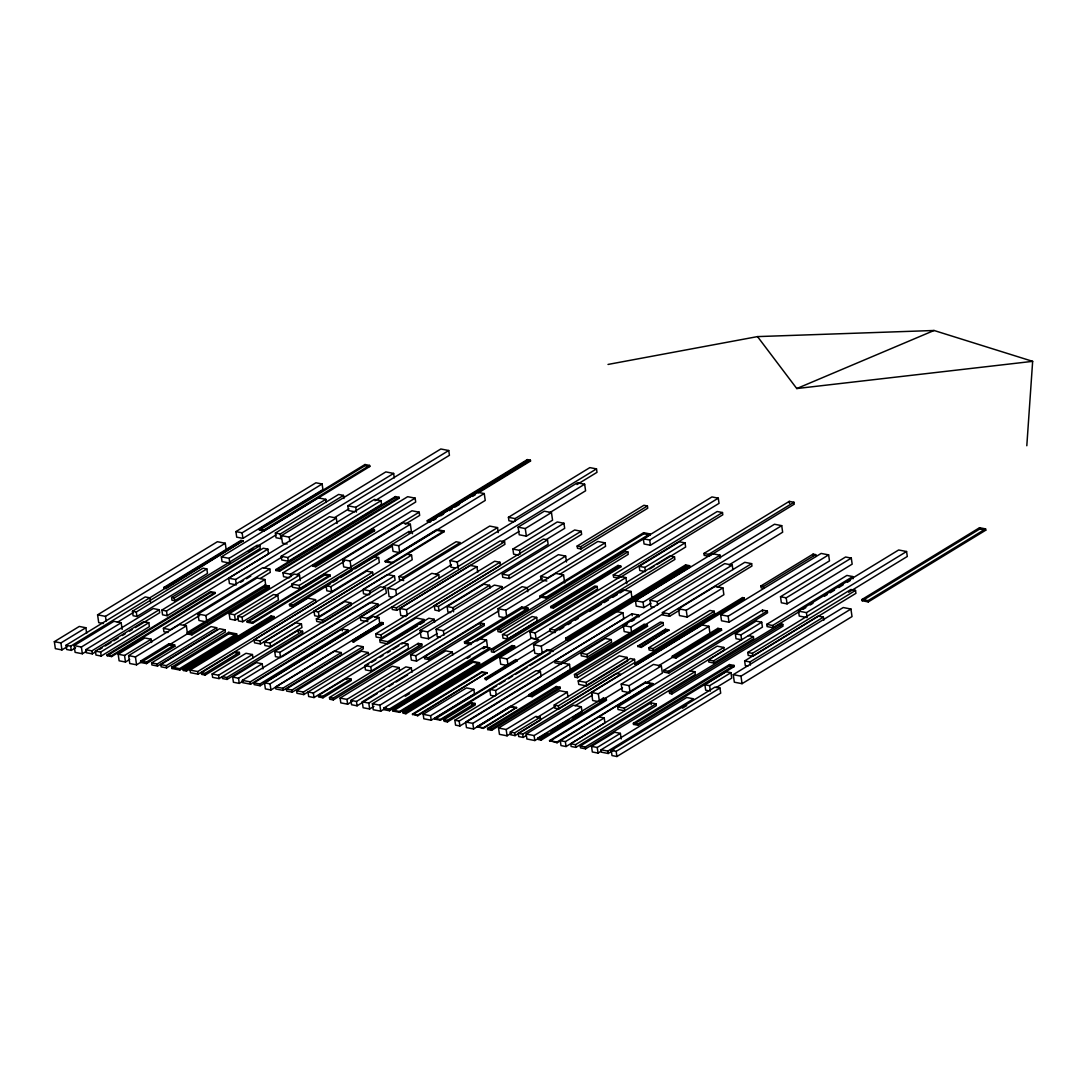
<?xml version="1.0" encoding="UTF-8"?>
<svg xmlns="http://www.w3.org/2000/svg" width="1087" height="1087" viewBox="0 0 1087 1087"><rect width="100%" height="100%" fill="white"/><g stroke="black" fill="none" stroke-linecap="round" stroke-linejoin="round"><path stroke-width="1.5" d="M1026.807 445.752L1032.65 361.346L934.059 330.489L757.517 336.603L608.013 364.444M103.428 623.544L98.713 622.62L97.585 614.834L217.386 541.72L225.267 543.242L226.381 551.027M67.476 646.548L61.932 649.917L55.355 648.654L54.35 641.67L79.269 626.452L85.846 627.729L86.661 633.313M235.92 531.611L315.909 482.791L322.119 483.987L322.921 489.558L242.931 538.378L236.708 537.168L235.92 531.611L242.129 532.82L322.119 483.987M54.35 641.67L60.926 642.933L85.846 627.729M97.585 614.834L105.466 616.356L225.267 543.242M75.628 647.757L71.307 650.393L66.647 649.496L66.035 645.27L145.223 596.94L149.884 597.836L150.495 602.062M163.852 587.483L240.947 540.416L242.985 540.823L165.998 588.583L163.852 587.483L165.998 588.583M259.29 529.029L364.96 464.516L369.621 465.426L369.784 466.513L264.1 531.013L259.44 530.103L259.29 529.029L263.951 529.926L369.621 465.426M163.947 588.189L241.042 541.136L243.094 541.53M259.44 530.103L365.11 465.603L369.784 466.513M66.035 645.27L70.696 646.167L242.985 540.823M86.62 651.154L82.354 653.763L75.112 652.349L74.133 645.61L113.918 621.329L121.173 622.729L122.138 629.468M325.815 499.327L229.126 558.338L229.805 563.093L222.033 561.599L221.354 556.843L318.029 497.819L325.815 499.327L326.263 502.493M132.451 611.247L202.997 568.188L206.843 568.922L207.495 573.42L136.948 616.478L133.103 615.731L132.451 611.247L136.296 611.995L206.843 568.922M117.382 622.28L133.212 612.606M74.133 645.61L81.376 647.023L121.173 622.729M343.492 495.4L280.283 533.989L280.962 538.704L276.057 537.752L275.391 533.038L338.6 494.449L343.492 495.4L343.94 498.539M96.607 651.249L92.3 653.871L86.226 652.703L85.791 649.686L153.172 608.557L159.245 609.739L159.68 612.742L135.318 627.62M171.569 597.497L257.157 545.253L259.847 545.769L260.228 548.473L174.64 600.717L171.95 600.201L171.569 597.497L174.246 598.013L259.847 545.769M248.57 551.652L252.904 549.003M257.225 546.367L275.989 534.913M85.791 649.686L91.879 650.868L159.245 609.739M287.172 544.03L282.484 543.12L281.411 535.646L385.831 471.907L393.643 473.416L394.296 477.9M161.895 610.092L263.244 548.228L267.85 549.125L268.53 553.854L167.181 615.718L162.574 614.821L161.895 610.092L166.501 610.989L267.85 549.125M95.411 651.086L143.579 621.682L148.797 622.702L149.367 626.655L101.2 656.059L95.982 655.053L95.411 651.086L100.629 652.091L148.797 622.702M99.474 649.496L102.341 647.743M105.208 646.004L110.942 642.499M113.809 640.746L118.116 638.123M122.41 635.501L125.277 633.748M129.584 631.126L132.451 629.373M281.411 535.646L289.224 537.155L393.643 473.416M336.318 518.023L235.58 579.507L236.355 584.888L229.439 583.556L228.664 578.162L329.402 516.678L336.318 518.023L337.092 523.404M354.824 511.773L348.506 510.55L347.813 505.768L440.819 448.985L448.741 450.521L449.42 455.304L375.015 500.727M107.069 654.85L210.62 591.641L215.063 592.497L215.185 593.366L111.635 656.575L107.192 655.719L107.069 654.85L111.499 655.706L215.063 592.497M107.192 655.719L210.742 592.51L215.185 593.366M334.647 517.561L348.954 508.838M347.813 505.768L355.721 507.303L448.741 450.521M129.679 659.456L125.467 662.024L119.122 660.787L118.17 654.238L144.816 637.974L151.161 639.21L151.636 642.485M281.22 556.286L374.417 499.395L381.007 500.672L381.537 504.341L288.327 561.232L281.75 559.954L281.22 556.286L287.797 557.563L381.007 500.672M168.05 632.525L163.892 631.724L163.417 628.354L262.877 567.645L269.793 568.99L270.283 572.36L260.201 578.515M240.675 582.252L243.556 580.499M246.436 578.746L250.744 576.11M263.706 568.202L282.416 556.789M118.17 654.238L124.529 655.461L151.161 639.21M269.793 568.99L170.346 629.699L163.417 628.354M142.234 661.372L136.568 664.823L129.761 663.505L128.619 655.61L179.545 624.522L186.366 625.84L187.494 634.006L191.923 634.862L269.44 587.551L269.236 586.07L264.807 585.214L187.29 632.539L191.706 633.395L269.236 586.07M205.266 621.71L198.962 620.487L198.024 614.019L257.008 578.012L264.902 579.534L265.826 586.015M183.798 625.147L199.655 615.473M275.785 569.588L395.396 496.582L399.106 497.289L399.228 498.186L279.617 571.205L275.908 570.485L275.785 569.588L279.495 570.308L399.106 497.289M275.908 570.485L395.532 497.466L399.228 498.186M128.619 655.61L135.44 656.928L186.366 625.84M198.024 614.019L205.905 615.541L264.902 579.534M289.522 577.836L283.571 576.681L283 572.795L407.679 496.691L415.139 498.131L415.696 502.017L296.751 574.629M140.59 661.073L168.92 643.776L174.64 644.89L174.844 646.303L146.5 663.6L140.794 662.486L140.59 661.073L146.297 662.187L174.64 644.89M170.523 644.102L187.507 633.735M140.794 662.486L169.124 645.189L174.844 646.303M187.494 634.006L265.024 586.695L269.44 587.551M283 572.795L290.46 574.235L415.139 498.131M238.189 618.408L235.308 620.174L229.955 619.142L229.167 613.72L294.142 574.072L299.496 575.105L300.284 580.512M151.609 662.893L211.041 626.615L216.666 627.702L216.965 629.767L157.52 666.046L151.908 664.959L151.609 662.893L157.235 663.98L216.666 627.702M374.363 529.546L315.57 565.43L312.811 564.9L313.002 566.218L371.795 530.334L374.553 530.864L374.363 529.546L371.605 529.016L371.795 530.334M229.167 613.72L234.52 614.766L299.496 575.105M313.002 566.218L315.76 566.748L374.553 530.864M237.768 616.356L273.503 594.535L277.783 595.363L278.435 599.956L242.714 621.764L238.433 620.935L237.768 616.356L242.048 617.185L277.783 595.363M344.484 561.286L299.672 588.638L292.43 587.238L291.968 584.018L411.946 510.781L419.188 512.181L419.664 515.401L405.206 524.219M160.822 664.592L219.56 628.734L225.009 629.794L225.335 632.036L166.596 667.894L161.148 666.834L160.822 664.592L166.27 665.638L225.009 629.794M275.731 595.499L293.055 584.915M291.968 584.018L299.21 585.417L419.188 512.181M349.661 568.053L343.682 566.898L342.636 559.588L402.883 522.82L410.356 524.26L411.402 531.57M171.746 667.119L228.759 632.321L236.613 633.843L236.817 635.229L179.803 670.027L171.95 668.505L171.746 667.119L179.6 668.641L236.613 633.843M247.157 621.329L324.728 573.977L330.013 575.009L330.149 575.961L252.592 623.299L247.292 622.28L247.157 621.329L252.456 622.348L330.013 575.009M171.95 668.505L228.963 633.707L236.817 635.229M247.292 622.28L324.864 574.928L330.149 575.961M342.636 559.588L350.109 561.041L410.356 524.26M330.421 583.773L293.001 606.614L289.658 605.962L289.441 604.426L408.889 531.502L412.231 532.154L412.462 533.703M183.255 669.606L271.111 615.976L274.182 616.56L274.304 617.443L186.448 671.073L183.377 670.475L183.255 669.606L186.325 670.19L274.182 616.56M530.388 460.181L430.37 521.23L430.493 522.086L427.436 521.488L427.313 520.646L527.331 459.597L530.388 460.181L530.51 461.037L478.334 492.887M183.377 670.475L271.247 616.845L274.304 617.443M427.436 521.488L527.453 460.44L530.51 461.037M289.441 604.426L292.783 605.065L477.587 492.262L484.245 493.552L485.237 500.441L399.703 552.658L393.046 551.367L392.054 544.465L398.712 545.756L484.245 493.552M326.1 585.73L373.819 556.612L378.616 557.536L379.336 562.577L331.617 591.708L326.82 590.784L326.1 585.73L330.883 586.667L378.616 557.536M433.4 520.32L436.295 518.553M440.643 515.89L443.537 514.124M449.339 510.591L452.233 508.811M455.14 507.045L459.488 504.395M472.532 496.433L475.427 494.653M333.301 582.021L337.622 579.385M340.503 577.618L352.011 570.593M354.892 568.841L392.312 546M190.089 670.081L307.906 598.163L315.529 599.644L315.909 602.252L198.092 674.171L190.47 672.69L190.089 670.081L197.712 671.549L315.529 599.644M371.577 576.137L260.459 643.966L254.548 642.825L254.113 639.822L366.686 571.11L372.596 572.251L373.018 575.268M201.394 672.731L235.838 651.711L239.385 652.39L239.616 654.048L205.171 675.068L201.638 674.388L201.394 672.731L204.94 673.424L239.385 652.39M443.999 530.972L392.461 562.427L392.57 563.175L385.328 561.775L385.219 561.028L436.743 529.573L443.999 530.972L444.107 531.72L314.034 611.111L314.7 615.731L319.075 616.574L412.218 559.723L411.552 555.104L407.177 554.248M385.328 561.775L436.852 530.32L444.107 531.72M254.113 639.822L260.024 640.963L372.596 572.251M264.372 641.996L295.732 622.851L301.439 623.952L301.955 627.512L270.581 646.656L264.888 645.556L264.372 641.996L270.079 643.096L301.439 623.952M302.566 631.275L226.789 677.527L222.278 676.657L222.55 678.56L227.061 679.429L302.838 633.178L302.566 631.275L298.055 630.406L219.044 678.601L212.631 677.364L212.142 673.967L246.015 653.287L252.442 654.537L252.931 657.92M314.034 611.111L318.409 611.954L411.552 555.104M212.142 673.967L218.555 675.217L252.442 654.537M369.145 594.847L363.534 593.76L362.922 589.548L387.461 574.575L394.472 575.933L395.084 580.145L383.534 587.184M316.371 618.87L344.674 601.6L350.761 602.769L351.128 605.323L322.825 622.593L316.738 621.424L316.371 618.87L322.459 620.052L350.761 602.769M362.922 589.548L369.933 590.907L394.472 575.933M243.447 680.842L239.262 683.397L233.42 682.256L232.672 677.079L256.342 662.622L262.198 663.749L262.945 668.94M385.613 587.809L279.821 652.377L280.582 657.608L275.459 656.616L274.712 651.385L380.491 586.817L385.613 587.809L386.361 593.04L282.036 656.725M398.997 576.586L456.078 541.747L460.222 542.549L403.141 577.387L398.997 576.586L399.472 579.86L402.231 580.39M232.672 677.079L238.515 678.206L262.198 663.749M392.23 597.157L389.092 596.546L387.896 588.23L489.707 526.081L497.547 527.603L498.267 532.589M513.906 521.719L508.92 520.755L508.431 517.317L589.847 467.614L596.491 468.891L596.994 472.342L576.993 484.544M242.347 680.34L369.96 602.443L377.868 603.978L378.208 606.301L250.594 684.185L242.673 682.663L242.347 680.34L250.255 681.875L377.868 603.978M387.896 588.23L395.736 589.752L497.547 527.603M508.431 517.317L515.075 518.594L596.491 468.891M455.29 567.985L450.901 567.142L449.964 560.566L577.346 482.805L584.643 484.218L585.594 490.794L549.397 512.887M366.36 621.465L360.843 620.392L360.354 616.981L431.811 573.352L438.713 574.697L439.202 578.107M253.91 682.84L342.106 629.006L348.071 630.161L348.329 631.955L260.146 685.775L254.168 684.62L253.91 682.84L259.888 683.995L348.071 630.161M435.656 574.439L451.431 564.805M449.964 560.566L457.26 561.979L584.643 484.218M360.354 616.981L367.243 618.313L438.713 574.697M518.119 527.168L544.302 511.189L551.462 512.575L552.563 520.184L526.38 536.176L519.206 534.777L518.119 527.168L525.279 528.554L551.462 512.575M264.508 682.799L373.317 616.383L378.901 617.457L379.771 623.558L270.962 689.973L265.377 688.9L264.508 682.799L270.079 683.872L378.901 617.457M374.879 617.362L500.115 540.932L504.585 541.788L504.939 544.315L396.782 610.337L392.312 609.481L391.945 606.954L396.415 607.823L504.585 541.788M501.637 542.046L519.002 531.448M406.13 616.506L400.736 615.459L399.717 608.421L470.195 565.403L476.935 566.707L477.75 572.333M275.568 686.889L334.076 651.167L341.25 652.567L341.549 654.659L283.055 690.367L275.881 688.981L275.568 686.889L282.742 688.275L341.25 652.567M352.501 640.338L381.754 622.471L382.909 622.702L383.113 624.047L353.846 641.914L352.691 641.683L352.501 640.338L353.655 640.556L382.909 622.702M352.691 641.683L381.958 623.829L383.113 624.047M399.717 608.421L406.456 609.725L476.935 566.707M518.621 555.131L513.621 554.166L512.887 549.071L557.291 521.964L563.949 523.255L564.683 528.35L546.068 539.709M375.694 633.857L494.667 561.232L499.966 562.264L500.414 565.444L381.455 638.069L376.156 637.036L375.694 633.857L380.993 634.876L499.966 562.264M286.357 688.968L357.406 645.61L363.004 646.697L363.303 648.79L292.267 692.161L286.655 691.074L286.357 688.968L291.955 690.055L363.004 646.697M512.887 549.071L519.545 550.362L563.949 523.255M434.297 605.663L543.391 539.057L547.481 539.859L548.133 544.302L439.026 610.894L434.936 610.106L434.297 605.663L438.387 606.451L547.481 539.859M434.623 622.294L434.189 619.277L428.822 618.231L303.762 694.593L296.968 693.275L296.602 690.748L361.387 651.195L368.18 652.513L368.547 655.04M424.025 619.508L387.719 641.67L388.045 643.898L380.097 642.363L379.784 640.134L416.09 617.973L424.025 619.508L424.351 621.737L420.166 624.305M296.602 690.748L303.395 692.066L368.18 652.513M450.847 612.606L447.912 612.035L447.124 606.546L483.769 584.181L489.626 585.309L490.02 588.067M389.445 643.056L417.367 626.003M502.303 574.153L574.656 529.994L581.178 531.258L581.627 534.383L509.287 578.542L502.751 577.279L502.303 574.153L508.825 575.417L581.178 531.258M368.683 664.198L314.021 697.555L308.667 696.522L308.015 691.984L313.369 693.017L434.189 619.277M447.124 606.546L452.98 607.674L489.626 585.309M437.178 633.558L428.618 638.789L421.104 637.335L420.112 630.419L494.354 585.105L501.854 586.559L502.262 589.317M364.824 665.584L401.932 642.933L407.856 644.075L408.481 648.395L371.374 671.032L365.449 669.891L364.824 665.584L370.762 666.725L407.856 644.075M371.55 662.445L375.871 659.809M380.178 657.173L383.059 655.42M387.38 652.784L390.247 651.031M393.127 649.265L398.875 645.76M401.755 644.007L421.892 631.71M318.369 695.463L346.658 678.193L351.047 679.049L351.264 680.544L322.975 697.813L318.586 696.957L318.369 695.463L322.757 696.319L351.047 679.049M420.112 630.419L427.612 631.873L501.854 586.559M440.099 637.281L437.205 636.724L436.132 629.305L558.405 554.669L565.648 556.082L566.504 562.006M577.143 546.041L643.925 505.278L647.417 505.958L647.743 508.213L580.974 548.976L577.482 548.296L577.143 546.041L580.635 546.707L647.417 505.958M329.483 697.514L418.182 643.368L421.77 644.075L422.014 645.773L333.315 699.919L329.728 699.226L329.483 697.514L333.07 698.207L421.77 644.075M436.132 629.305L443.374 630.718L565.648 556.082M499.069 610.731L416.552 661.1L411.362 660.108L410.587 654.741L522.073 586.695L527.249 587.7L527.834 591.722M351.998 701.536L347.65 704.199L340.802 702.868L340.109 698.071L392.271 666.236L399.119 667.567L399.581 670.761M546.843 581.015L541.081 579.901L540.579 576.436L597.864 541.462L605.079 542.861L605.581 546.326L559.751 574.303M410.587 654.741L415.777 655.746L542.264 578.42M340.109 698.071L346.957 699.403L399.119 667.567M605.079 542.861L547.794 577.822L540.579 576.436M505.373 617.837L499.137 616.628L497.995 608.693L555.77 573.433L563.569 574.941L564.71 582.877M377.311 693.479L357.093 705.816L351.59 704.743L350.965 700.381L405.845 666.888L411.334 667.962L411.973 672.323M424.392 656.928L480.074 622.946L484.068 623.721L484.326 625.568L428.645 659.564L424.664 658.79L424.392 656.928L428.387 657.703L484.068 623.721M350.965 700.381L356.468 701.455L411.334 667.962M497.995 608.693L505.795 610.201L563.569 574.941M373.969 706.36L369.648 708.996L363.112 707.732L362.27 701.822L445.779 650.841L452.314 652.105L452.735 655.067M380.205 691.712L384.526 689.063M388.861 686.427L393.195 683.777M396.089 682.011L407.639 674.959M528.105 608.19L470.888 643.11L471.092 644.537L464.679 643.3L464.475 641.873L521.692 606.954L528.105 608.19L528.309 609.617L476.813 641.045M540.09 595.921L643.653 532.698L649.849 533.894L649.999 534.967L546.435 598.19L540.239 596.98L540.09 595.921L546.272 597.116L649.849 533.894M540.239 596.98L643.803 533.771L649.999 534.967M464.679 643.3L521.896 608.367L528.309 609.617M522.82 608.435L543.052 596.097M362.27 701.822L368.792 703.085L452.314 652.105M386.51 707.664L380.735 711.183L373.262 709.743L372.393 703.737L479.041 638.653L486.528 640.094L487.384 646.086L483.063 648.735M643.327 538.799L711.931 496.936L718.29 498.159L719.037 503.363L650.434 545.239L644.075 544.003L643.327 538.799L649.686 540.035L718.29 498.159M497.669 629.21L625.147 551.394L627.851 551.911L628.204 554.37L500.727 632.186L498.023 631.656L497.669 629.21L500.373 629.726L627.851 551.911M372.393 703.737L379.879 705.191L486.528 640.094M502.479 634.604L532.1 616.519L536.679 617.402L537.195 620.935L507.575 639.02L502.996 638.123L502.479 634.604L507.058 635.487L536.679 617.402M383.806 708.085L484.258 646.765L489.693 647.825L489.924 649.442L389.486 710.749L384.037 709.702L383.806 708.085L389.255 709.132L489.693 647.825M550.661 606.573L618.027 565.457L620.677 565.96L620.813 566.952L553.446 608.081L550.796 607.565L550.661 606.573L553.297 607.089L620.677 565.96M405.247 696.237L409.568 693.588M467.206 658.409L470.087 656.643M550.796 607.565L618.177 566.436L620.813 566.952M491.12 649.347L594.874 586.015L597.157 586.45L597.524 589.018L493.77 652.349L491.487 651.901L491.12 649.347L493.403 649.781L597.157 586.45M722.475 512.534L618.544 575.974L618.87 578.23L613.598 577.197L613.272 574.955L717.203 511.515L722.475 512.534L722.801 514.79L620.31 577.346M392.91 710.205L472.872 661.399L479.489 662.676L479.612 663.546L399.649 712.352L393.046 711.075L392.91 710.205L399.527 711.482L479.489 662.676M393.046 711.075L472.994 662.268L479.612 663.546M550.484 630.229L536.095 639.007L530.891 638.001L530.008 631.9L620.663 576.572L625.881 577.577L626.751 583.678M685.041 542.875L644.836 567.428L645.433 571.585L639.767 570.485L639.17 566.327L679.375 541.788L685.041 542.875L685.639 547.033L656.915 564.574M403.114 712.012L511.991 645.556L514.613 646.072L514.79 647.281L405.913 713.738L403.291 713.221L403.114 712.012L405.736 712.528L514.613 646.072M403.291 713.221L512.167 646.765L514.79 647.281M530.008 631.9L535.225 632.919L625.881 577.577M499.721 657.526L531.326 638.246L538.731 639.672L507.126 658.967L499.721 657.526L500.686 664.211L508.091 665.652L507.126 658.967M674.511 556.884L554.696 630.012L555.063 632.566L550.362 631.642L549.995 629.101L669.796 555.96L674.511 556.884L674.878 559.425L620.025 592.904M649.741 568.949L654.048 566.327M412.435 714.077L481.786 671.739L486.976 672.744L417.721 715.762L412.435 714.077L417.625 715.083L486.976 672.744M412.53 714.757L481.881 672.432L487.085 673.437M540.959 654.456L534.777 653.26L533.554 644.74L623.313 589.956L631.031 591.45L632.05 598.543M559.397 629.917L563.732 627.267M568.066 624.631L570.947 622.865M575.281 620.229L578.162 618.462M589.711 611.41L601.26 604.358M604.155 602.606L608.475 599.956M612.81 597.32L617.144 594.671M423.183 714.322L466.432 687.922L473.85 689.362L474.489 693.819L431.226 720.219L423.821 718.779L423.183 714.322L430.588 715.762L473.85 689.362M485.033 678.342L515.714 659.619L516.773 659.823L516.95 661.018L486.269 679.742L485.033 678.342L486.106 678.546L516.773 659.823M485.21 679.538L533.948 649.863M533.554 644.74L541.272 646.235L631.031 591.45M703.928 553.46L789.257 501.365L793.958 502.276L794.244 504.191L708.914 556.286L704.199 555.375L703.928 553.46L708.629 554.37L793.958 502.276M689.634 565.688L569.683 638.898L569.887 640.338L565.851 639.55L565.648 638.123L685.584 564.914L689.634 565.688L689.837 567.129L440.33 719.458L434.773 718.371L434.882 719.118L440.439 720.192L496.718 685.843M434.773 718.371L547.332 649.673L552.875 650.76L552.984 651.493L547.427 650.42L434.882 719.118M565.851 639.55L685.788 566.341L689.837 567.129M549.737 650.339L567.115 639.727M650.964 603.231L643.83 607.592L636.235 606.111L635.46 600.717L712.474 553.718L720.07 555.185L720.45 557.889M499.599 684.09L505.373 680.557M508.254 678.804L512.588 676.155M515.469 674.402L527.018 667.35M529.899 665.584L550.104 653.26M443.89 719.757L471.69 702.786L475.033 703.425L475.25 704.974L447.464 721.945L444.107 721.292L443.89 719.757L447.233 720.396L475.033 703.425M494.993 696.183L490.59 695.327L489.734 689.362L495.604 690.503L622.919 612.783L623.775 618.748L538.418 670.856M635.46 600.717L643.056 602.198L720.07 555.185M653.817 607.361L650.923 606.804L649.972 600.241L774.487 524.247L781.716 525.646L782.654 532.209L729.092 564.9M454.855 720.233L536.081 670.652L540.402 671.494L541.109 676.413L459.883 725.994L455.562 725.151L454.855 720.233L459.176 721.075L540.402 671.494M561.612 664.143L554.941 662.853L554.669 660.95L631.941 613.775L638.612 615.065L638.884 616.981M649.972 600.241L657.2 601.641L781.716 525.646M638.612 615.065L561.34 662.241L554.669 660.95M732.23 565.077L630.827 626.968L631.696 633.014L624.183 631.561L623.313 625.514L724.703 563.623L732.23 565.077L732.883 569.615M465.644 721.985L562.359 662.961L569.52 664.347L570.335 669.959L473.619 728.983L466.459 727.597L465.644 721.985L472.818 723.371L569.52 664.347M563.039 663.274L627.43 623.965M631.724 621.343L634.591 619.604M580.947 653.26L605.187 638.449L611.22 639.618L611.587 642.213L587.347 657.01L581.314 655.841L580.947 653.26L586.966 654.428L611.22 639.618M679.701 610.12L669.592 616.288L662.757 614.97L662.418 612.592L744.785 562.319L751.62 563.637L751.959 566.014L717.271 587.184M528.771 694.742L644.115 624.332L647.308 624.943L647.512 626.275L532.154 696.672L528.961 696.06L528.771 694.742L531.964 695.354L647.308 624.943M477.139 726.619L510.455 706.278L516.556 707.46L483.321 728.453L477.139 726.619L483.226 727.801L516.556 707.46M477.22 727.271L510.55 706.93L516.651 708.113M633.15 632.131L637.498 629.468M641.846 626.819L663.573 613.557M528.961 696.06L644.306 625.65L647.512 626.275M662.418 612.592L669.252 613.924L751.62 563.637M678.492 608.774L715.137 586.409L722.896 587.904L723.874 594.711L687.229 617.076L679.47 615.568L678.492 608.774L686.25 610.269L722.896 587.904M574.466 674.524L660.42 622.063L663.029 622.566L663.41 625.215L577.442 677.677L574.846 677.174L574.466 674.524L577.061 675.041L663.029 622.566M487.547 728.399L556.204 686.495L560.118 687.242L560.281 688.397L491.623 730.315L487.71 729.554L487.547 728.399L491.46 729.16L560.118 687.242M487.71 729.554L556.367 687.636L560.281 688.397M511.352 733.209L507.085 735.817L499.449 734.336L498.539 728.018L559.656 690.721L567.292 692.188L567.971 696.93M578.23 680.897L619.21 655.882L627.063 657.404L627.579 660.923L586.586 685.938L578.732 684.416L578.23 680.897L586.083 682.419L627.063 657.404M637.784 646.086L665.421 629.224L668.804 629.876L641.262 647.431L637.784 646.086L641.167 646.738L668.804 629.876M637.879 646.779L665.516 629.903L668.899 630.569M498.539 728.018L506.175 729.499L567.292 692.188M510.265 732.027L535.864 716.401L540.266 717.257L540.66 720.002L515.061 735.627L510.673 734.771L510.265 732.027L514.667 732.869L540.266 717.257M554.207 705.028L630.365 658.545L634.523 659.361L634.957 662.418L558.813 708.901L554.655 708.099L554.207 705.028L558.365 705.83L634.523 659.361M648.79 647.757L709.947 610.432L714.227 611.261L714.539 613.476L653.382 650.814L649.116 649.985L648.79 647.757L653.07 648.586L714.227 611.261M536.937 717.597L555.403 706.319M518.241 733.331L616.383 673.424L620.84 674.293L522.711 734.187L518.241 733.331L518.716 736.565L523.173 737.434L526.067 735.668M815.698 554.615L763.454 586.504L763.726 588.352L761.117 587.85L760.859 586.002L813.09 554.112L815.698 554.615L815.957 556.462M634.903 663.287L742.543 597.578L744.024 597.864L744.174 598.978L636.534 664.673L635.066 664.388L634.903 663.287L636.384 663.573L636.534 664.673M635.066 664.388L744.024 597.864M598.122 701.563L592.687 700.517L591.518 692.487L702.148 624.971L708.941 626.289L710.096 634.319M720.654 614.78L821.147 553.432L828.62 554.886L829.49 560.878L728.997 622.212L721.523 620.772L720.654 614.78L728.127 616.22L828.62 554.886M547.699 732.679L534.831 740.532L526.91 738.997L526.203 734.024L573.379 705.232L581.3 706.767L582.007 711.727L572.007 717.841M575.132 705.721L592.442 695.15M591.518 692.487L598.326 693.805L708.941 626.289M526.203 734.024L534.111 735.559L581.3 706.767M630.134 692.759L622.267 691.237L621.234 684.117L653.477 664.442L661.344 665.964L662.377 673.084L645.556 683.356M537.983 737.991L603.271 698.126L606.288 698.71L606.505 700.232L541.204 740.084L538.201 739.5L537.983 737.991L540.986 738.562L606.288 698.71M672.269 656.181L717.882 628.34L721.388 629.02L721.564 630.229L675.937 658.07L672.445 657.39L672.269 656.181L675.774 656.861L721.388 629.02M550.552 730.926L569.14 719.58M600.921 700.952L622.471 687.799M658.382 665.883L718.059 629.55L721.564 630.229M621.234 684.117L629.115 685.639L661.344 665.964M780.493 596.736L845.577 557.006L851.298 558.107L852.167 564.139L787.07 603.869L781.363 602.769L780.493 596.736L786.2 597.836L851.298 558.107M663.641 670.38L762.435 610.092L767.313 611.03L767.558 612.783L668.777 673.084L663.899 672.133L663.641 670.38L668.519 671.331L767.313 611.03M549.519 740.627L645.352 682.133L652.798 683.574L557.074 742.761L549.519 740.627L556.965 742.068L652.798 683.574M549.614 741.32L645.447 682.826L652.893 684.266M761.715 622.212L740.926 634.89L741.633 639.808L736.035 638.721L735.328 633.803L756.117 621.125L761.715 622.212L762.422 627.117L708.561 659.945L708.86 662.065L713.86 663.029L753.699 638.721L753.386 636.602L748.399 635.623M723.806 647.444L624.346 708.153L624.726 710.803L618.041 709.512L617.661 706.863L717.121 646.154L723.806 647.444L724.187 650.094L570.729 743.739L571.123 746.47L575.865 747.394L695.286 674.497L694.892 671.766L690.15 670.856M565.362 741.647L604.209 717.936L604.915 722.828L566.069 746.538L560.987 745.56L560.281 740.668L565.362 741.647L566.069 746.538M800.127 611.125L772.939 627.729L767.082 626.588L766.756 624.359L846.909 575.431L852.765 576.572L853.091 578.8M570.729 743.739L575.485 744.663L694.892 671.766M708.561 659.945L713.548 660.91L753.386 636.602M766.756 624.359L772.612 625.501L852.765 576.572M906.572 551.517L806.445 612.633L807.165 617.593L799.244 616.057L798.524 611.098L898.65 549.981L906.572 551.517L907.292 556.476L848.648 592.266M802.994 609.372L805.861 607.633M810.155 605.011L813.008 603.258M824.462 596.274L827.329 594.521M830.183 592.782L834.49 590.159M838.784 587.537L843.077 584.915M847.371 582.292L850.224 580.54M580.268 746.022L650.95 702.868L655.991 703.846L656.263 705.68L585.567 748.834L580.526 747.856L580.268 746.022L585.309 747L655.991 703.846M669.32 691.685L780.384 623.897L782.762 624.359L783.02 626.139L671.956 693.927L669.578 693.479L669.32 691.685L671.698 692.147L782.762 624.359M600.934 751.307L598.04 753.074L592.333 751.973L591.532 746.375L614.671 732.244L620.378 733.345L621.193 738.956M747.774 652.458L850.904 589.507L855.51 590.404L855.931 593.325L752.802 656.276L748.196 655.379L747.774 652.458L752.381 653.355L855.51 590.404M633.368 723.249L729.54 664.551L733.997 665.421L734.173 666.576L638.001 725.274L633.531 724.418L633.368 723.249L637.838 724.119L733.997 665.421M633.531 724.418L729.703 665.72L734.173 666.576M591.532 746.375L597.239 747.476L620.378 733.345M708.833 690.816L705.68 690.204L704.892 684.756L726.211 671.752L730.94 672.663L731.728 678.111L716.088 687.65M747.965 666.086L745.302 665.57L744.636 660.937L818.09 616.098L823.402 617.131L823.851 620.215M601.084 749.785L686.739 697.487L693.52 698.805L607.85 751.09L601.084 749.785L601.424 752.177L608.204 753.495L613.91 750.003M704.892 684.756L709.621 685.68L730.94 672.663M744.636 660.937L749.948 661.969L823.402 617.131M733.249 674.66L843.213 607.538L850.931 609.033L852.018 616.574L742.054 683.682L734.336 682.188L733.249 674.66L740.967 676.155L850.931 609.033M611.261 750.424L715.056 687.066L719.961 688.017L720.695 693.166L616.913 756.511L612.008 755.56L611.261 750.424L616.166 751.362L719.961 688.017M682.446 708.167L686.726 705.558M862.032 599.453L979.536 527.725L985.569 528.893L985.76 530.184L868.241 601.913L862.208 600.744L862.032 599.453L868.065 600.622L985.569 528.893M862.208 600.744L979.727 529.016L985.76 530.184M757.517 336.603L796.771 388.548L934.059 330.489M796.771 388.548L1032.65 361.346M427.313 520.646L430.37 521.23M760.859 586.002L763.454 586.504M639.17 566.327L644.836 567.428M744.174 598.978L742.706 598.692L742.543 597.578M613.272 574.955L618.544 575.974M798.524 611.098L806.445 612.633M275.391 533.038L280.283 533.989M385.219 561.028L392.461 562.427M735.328 633.803L740.926 634.89M617.049 611.655L622.919 612.783M623.313 625.514L630.827 626.968M221.354 556.843L229.126 558.338M549.995 629.101L554.696 630.012M565.648 638.123L569.683 638.898M228.664 578.162L235.58 579.507M464.475 641.873L470.888 643.11M516.95 661.018L515.714 659.619M379.784 640.134L387.719 641.67M617.661 706.863L624.346 708.153M274.712 651.385L279.821 652.377M599.127 716.944L604.209 717.936M979.536 527.725L979.727 529.016M868.065 600.622L868.241 601.913M813.09 554.112L813.361 555.96M789.257 501.365L789.529 503.281M786.2 597.836L787.07 603.869M780.384 623.897L780.643 625.677M772.612 625.501L772.939 627.729M762.435 610.092L762.68 611.845M752.381 653.355L752.802 656.276M749.948 661.969L750.397 665.054M740.967 676.155L742.054 683.682M728.127 616.22L728.997 622.212M729.54 664.551L729.703 665.72M708.629 554.37L708.914 556.286M717.882 628.34L718.059 629.55M713.548 660.91L713.86 663.029M709.621 685.68L710.409 691.115M685.584 564.914L685.788 566.341M686.25 610.269L687.229 617.076M675.774 656.861L675.937 658.07M669.252 613.924L669.592 616.288M665.421 629.224L665.516 629.903M671.698 692.147L671.956 693.927M649.686 540.035L650.434 545.239M668.519 671.331L668.777 673.084M657.2 601.641L657.676 604.915M643.653 532.698L643.803 533.771M653.07 648.586L653.382 650.814M643.056 602.198L643.83 607.592M644.115 624.332L644.306 625.65M650.95 702.868L651.222 704.716M641.167 646.738L641.262 647.431M645.352 682.133L645.447 682.826M631.941 613.775L632.213 615.69M618.027 565.457L618.177 566.436M637.838 724.119L638.001 725.274M629.115 685.639L629.93 691.332M616.166 751.362L616.913 756.511M603.271 698.126L603.489 699.648M580.635 546.707L580.974 548.976M607.85 751.09L608.204 753.495M598.326 693.805L599.48 701.835M586.966 654.428L587.347 657.01M597.239 747.476L598.04 753.074M586.083 682.419L586.586 685.938M577.061 675.041L577.442 677.677M585.309 747L585.567 748.834M575.485 744.663L575.865 747.394M553.297 607.089L553.446 608.081M527.331 459.597L527.453 460.44M546.272 597.116L546.435 598.19M556.204 686.495L556.367 687.636M558.365 705.83L558.813 708.901M547.332 649.673L547.427 650.42M556.965 742.068L557.074 742.761M525.279 528.554L526.38 536.176M541.272 646.235L542.304 653.328M535.225 632.919L536.095 639.007M515.075 518.594L515.401 520.89M519.545 550.362L520.102 554.18M540.986 738.562L541.204 740.084M521.692 606.954L521.896 608.367M531.964 695.354L532.154 696.672M534.111 735.559L534.831 740.532M508.825 575.417L509.287 578.542M511.991 645.556L512.167 646.765M505.795 610.201L506.705 616.546M522.711 734.187L523.173 737.434M507.058 635.487L507.575 639.02M500.373 629.726L500.727 632.186M514.667 732.869L515.061 735.627M506.175 729.499L507.085 735.817M493.403 649.781L493.77 652.349M495.604 690.503L496.243 694.973M484.258 646.765L484.489 648.382M480.074 622.946L480.332 624.808M486.106 678.546L486.269 679.742M491.46 729.16L491.623 730.315M481.786 671.739L481.881 672.432M472.872 661.399L472.994 662.268M457.26 561.979L458.198 568.555M471.69 702.786L471.907 704.335M472.818 723.371L473.619 728.983M452.98 607.674L453.578 611.804M436.743 529.573L436.852 530.32M459.176 721.075L459.883 725.994M443.374 630.718L444.012 635.161M438.387 606.451L439.026 610.894M447.233 720.396L447.464 721.945M427.612 631.873L428.618 638.789M440.33 719.458L440.439 720.192M428.387 657.703L428.645 659.564M408.889 531.502L409.12 533.051M430.588 715.762L431.226 720.219M418.182 643.368L418.427 645.08M395.396 496.582L395.532 497.466M415.777 655.746L416.552 661.1M398.712 545.756L399.703 552.658M403.141 577.387L403.603 580.662M406.456 609.725L407.272 615.351M417.625 715.083L417.721 715.762M395.736 589.752L396.456 594.738M396.415 607.823L396.782 610.337M405.736 712.528L405.913 713.738M364.96 464.516L365.11 465.603M399.527 711.482L399.649 712.352M381.754 622.471L381.958 623.829M380.993 634.876L381.455 638.069M389.255 709.132L389.486 710.749M369.933 590.907L370.341 593.719M355.721 507.303L356.414 512.086M379.879 705.191L380.735 711.183M367.243 618.313L367.732 621.723M370.762 666.725L371.374 671.032M350.109 561.041L351.155 568.352M368.792 703.085L369.648 708.996M353.655 640.556L353.846 641.914M356.468 701.455L357.093 705.816M342.106 629.006L342.351 630.786M346.658 678.193L346.875 679.688M330.883 586.667L331.617 591.708M346.957 699.403L347.65 704.199M324.728 573.977L324.864 574.928M315.57 565.43L315.76 566.748M322.459 620.052L322.825 622.593M333.07 698.207L333.315 699.919M318.409 611.954L319.075 616.574M322.757 696.319L322.975 697.813M299.21 585.417L299.672 588.638M313.369 693.017L314.021 697.555M289.224 537.155L289.876 541.639M290.46 574.235L290.827 576.83M287.797 557.563L288.327 561.232M298.055 630.406L298.327 632.308M292.783 605.065L293.001 606.614M303.395 692.066L303.762 694.593M279.495 570.308L279.617 571.205M291.955 690.055L292.267 692.161M263.951 529.926L264.1 531.013M282.742 688.275L283.055 690.367M271.111 615.976L271.247 616.845M264.807 585.214L265.024 586.695M270.079 643.096L270.581 646.656M270.079 683.872L270.962 689.973M260.024 640.963L260.459 643.966M242.129 532.82L242.931 538.378M240.947 540.416L241.042 541.136M252.456 622.348L252.592 623.299M259.888 683.995L260.146 685.775M242.048 617.185L242.714 621.764M250.255 681.875L250.594 684.185M234.52 614.766L235.308 620.174M235.838 651.711L236.083 653.355M238.515 678.206L239.262 683.397M228.759 632.321L228.963 633.707M226.789 677.527L227.061 679.429M210.62 591.641L210.742 592.51M218.555 675.217L219.044 678.601M205.905 615.541L206.843 622.022M204.94 673.424L205.171 675.068M197.712 671.549L198.092 674.171M191.706 633.395L191.923 634.862M186.325 670.19L186.448 671.073M174.246 598.013L174.64 600.717M179.6 668.641L179.803 670.027M166.501 610.989L167.181 615.718M168.92 643.776L169.124 645.189M166.27 665.638L166.596 667.894M157.235 663.98L157.52 666.046M146.297 662.187L146.5 663.6M136.296 611.995L136.948 616.478M135.44 656.928L136.568 664.823M124.529 655.461L125.467 662.024M111.499 655.706L111.635 656.575M105.466 616.356L106.132 621.03M100.629 652.091L101.2 656.059M91.879 650.868L92.3 653.871M81.376 647.023L82.354 653.763M70.696 646.167L71.307 650.393M60.926 642.933L61.932 649.917"/></g></svg>
